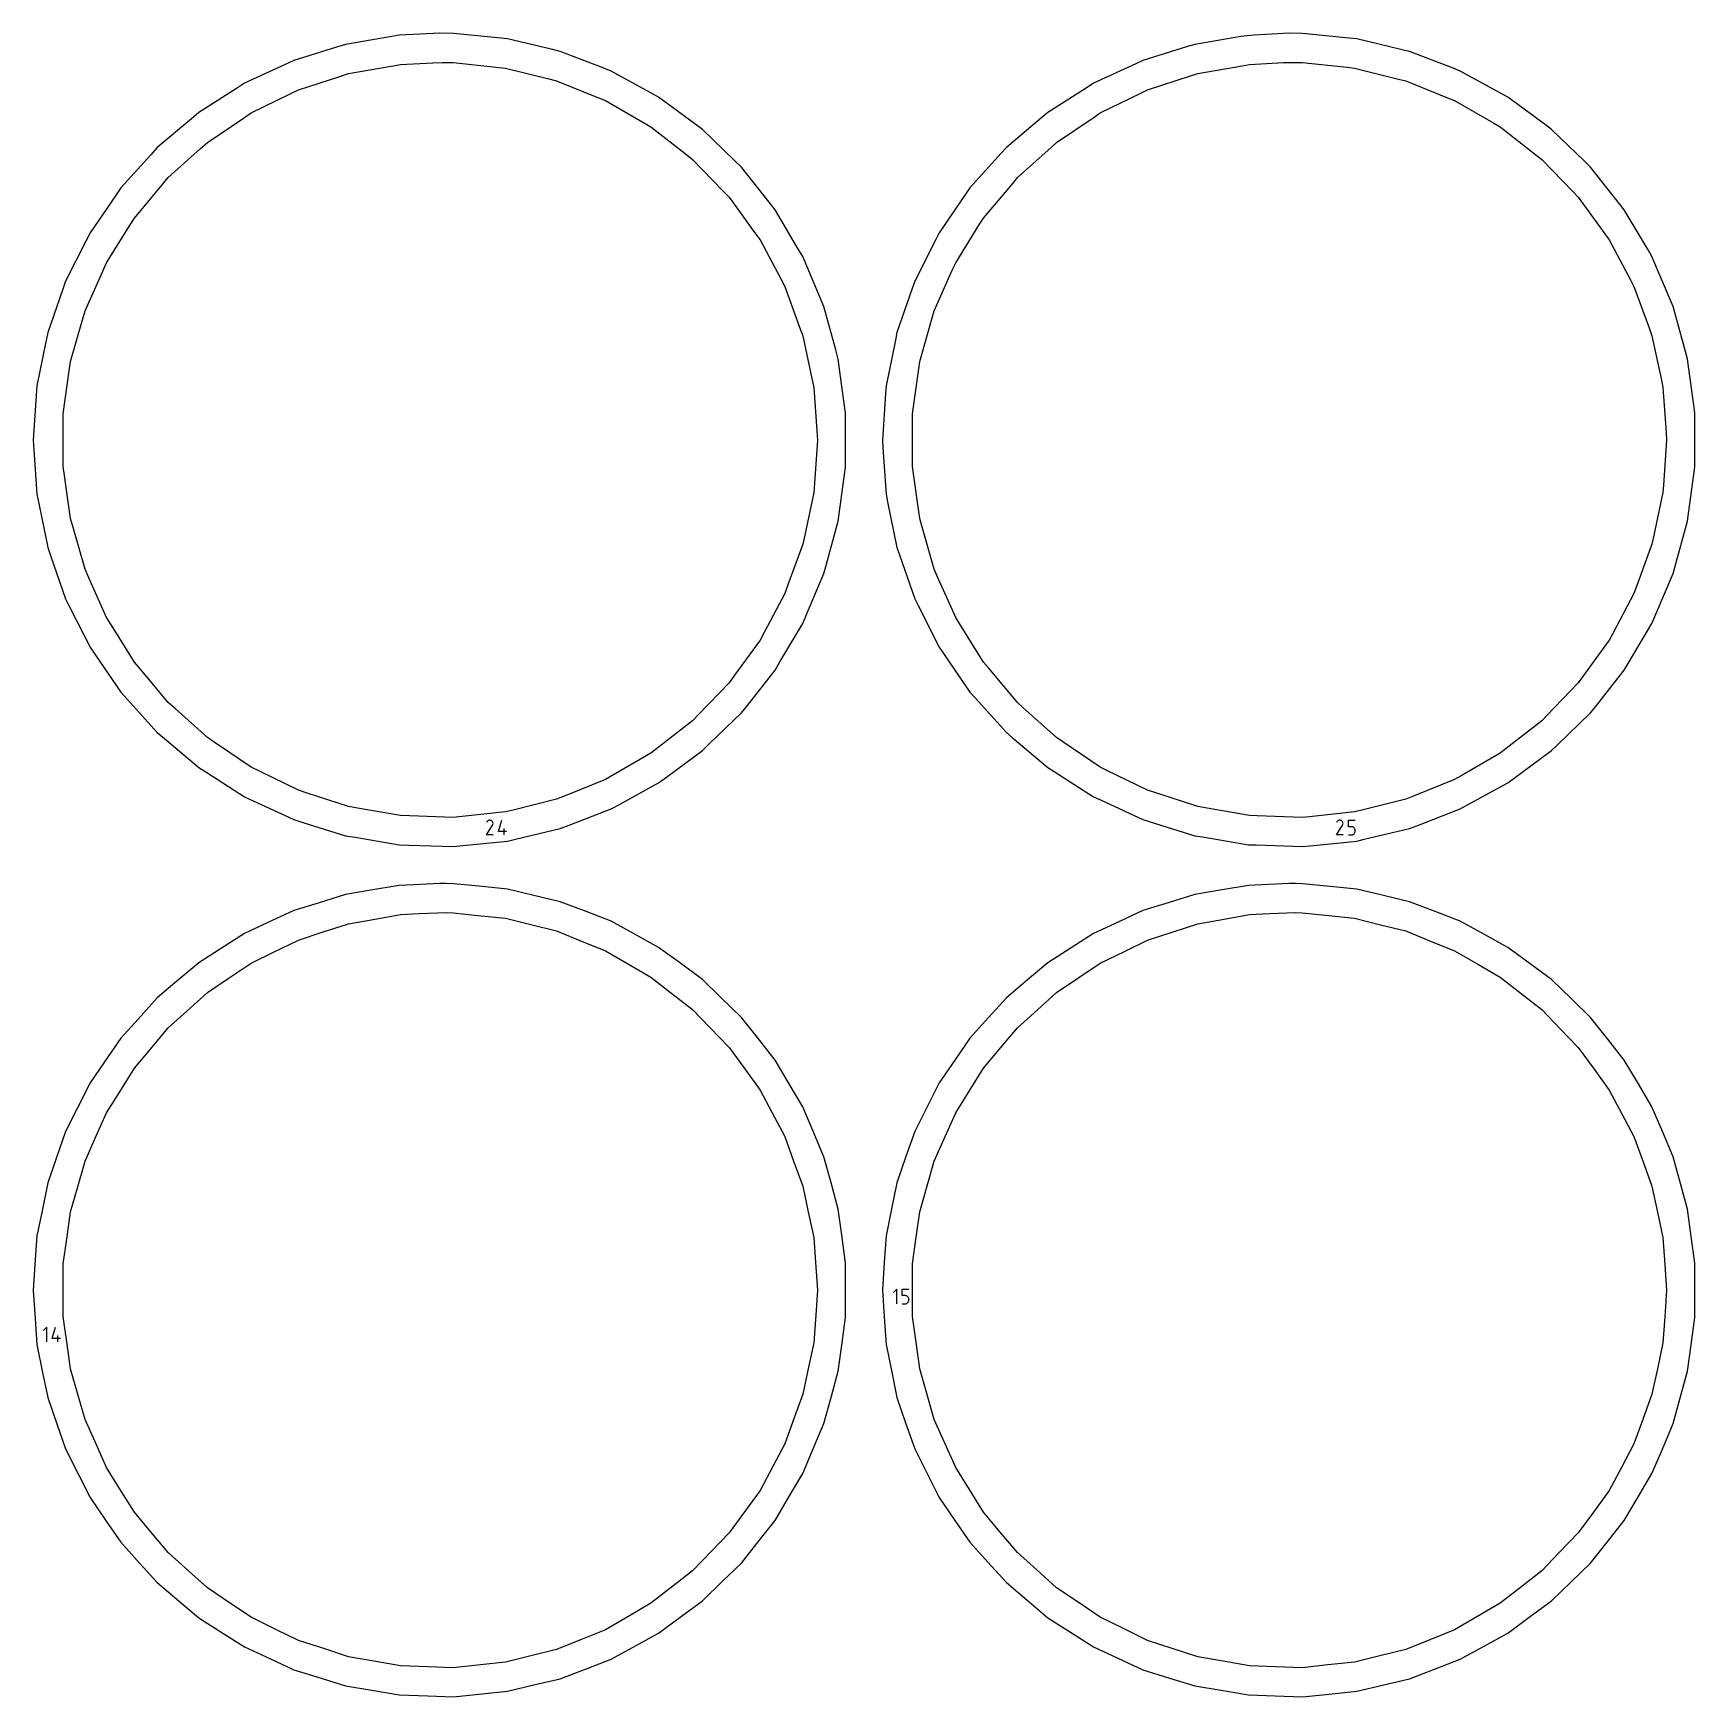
# Model space of a CAD drawing. Extents: x 0 to 800, y 0 to 1000.
# Drawn here: x 226 to 369, y 79.8 to 223 of the extents above; entities that cross this region are included whole.
import ezdxf

# ---------------------------------------------------------------- set-up
doc = ezdxf.new("R2010")
doc.units = 0

msp = doc.modelspace()

# ---------------------------------------------------------------- linework, layer by layer
at = {"layer": 'annotation', "color": 1}
for p, q in [((264.974098, 153.985344), (265.49109, 154.817636)), ((265.011624, 155.105047), (264.974888, 155.034577)), ((265.040777, 155.146386), (265.011624, 155.105047)), ((265.075754, 155.180895), (265.040777, 155.146386)), ((265.115492, 155.208297), (265.075754, 155.180895)), ((265.158926, 155.228316), (265.115492, 155.208297)), ((265.204993, 155.240675), (265.158926, 155.228316)), ((265.252628, 155.245098), (265.204993, 155.240675)), ((265.300769, 155.241308), (265.252628, 155.245098)), ((265.348352, 155.22903), (265.300769, 155.241308)), ((265.394312, 155.207987), (265.348352, 155.22903)), ((265.435419, 155.178798), (265.394312, 155.207987)), ((265.394312, 155.207987), (265.394312, 155.207987)), ((265.469788, 155.14377), (265.435419, 155.178798)), ((265.497115, 155.103979), (265.469788, 155.14377)), ((265.49109, 154.817636), (265.491708, 154.8184)), ((265.49109, 154.817636), (265.49109, 154.817636)), ((265.491708, 154.8184), (265.492301, 154.819172)), ((265.492301, 154.819172), (265.492872, 154.819956)), ((265.492872, 154.819956), (265.493426, 154.82076)), ((265.493426, 154.82076), (265.493966, 154.82159)), ((265.493966, 154.82159), (265.494496, 154.822452)), ((265.494496, 154.822452), (265.49502, 154.823353)), ((265.49502, 154.823353), (265.495543, 154.8243)), ((265.495543, 154.8243), (265.496067, 154.825299)), ((265.496067, 154.825299), (265.517414, 154.871132)), ((265.496067, 154.825299), (265.496067, 154.825299)), ((265.517093, 155.060497), (265.497115, 155.103979)), ((265.529418, 155.014397), (265.517093, 155.060497)), ((265.517414, 154.871132), (265.529884, 154.918641)), ((265.533784, 154.966754), (265.529418, 155.014397)), ((265.529884, 154.918641), (265.533784, 154.966754)), ((266.006104, 154.265418), (266.285457, 155.245129)), ((338.14094, 153.985344), (338.657933, 154.817636)), ((338.178467, 155.105047), (338.14173, 155.034577)), ((338.20762, 155.146386), (338.178467, 155.105047)), ((338.242597, 155.180895), (338.20762, 155.146386)), ((338.282334, 155.208297), (338.242597, 155.180895)), ((338.325768, 155.228316), (338.282334, 155.208297)), ((338.371835, 155.240675), (338.325768, 155.228316)), ((338.419471, 155.245098), (338.371835, 155.240675)), ((338.467612, 155.241308), (338.419471, 155.245098)), ((338.515195, 155.22903), (338.467612, 155.241308)), ((338.561155, 155.207987), (338.515195, 155.22903)), ((338.602261, 155.178798), (338.561155, 155.207987)), ((338.561155, 155.207987), (338.561155, 155.207987)), ((338.636631, 155.14377), (338.602261, 155.178798)), ((338.663958, 155.103979), (338.636631, 155.14377)), ((338.657933, 154.817636), (338.658551, 154.8184)), ((338.657933, 154.817636), (338.657933, 154.817636)), ((338.658551, 154.8184), (338.659144, 154.819172)), ((338.659144, 154.819172), (338.659715, 154.819956)), ((338.659715, 154.819956), (338.660268, 154.82076)), ((338.660268, 154.82076), (338.660809, 154.82159)), ((338.660809, 154.82159), (338.661339, 154.822452)), ((338.661339, 154.822452), (338.661863, 154.823353)), ((338.661863, 154.823353), (338.662386, 154.8243)), ((338.662386, 154.8243), (338.66291, 154.825299)), ((338.66291, 154.825299), (338.684257, 154.871132)), ((338.66291, 154.825299), (338.66291, 154.825299)), ((338.683936, 155.060497), (338.663958, 155.103979)), ((338.696261, 155.014397), (338.683936, 155.060497)), ((338.684257, 154.871132), (338.696727, 154.918641)), ((338.700626, 154.966754), (338.696261, 155.014397)), ((338.696727, 154.918641), (338.700626, 154.966754)), ((339.172947, 154.684132), (339.172947, 155.245129)), ((339.172947, 155.245129), (339.732442, 155.245129)), ((339.452695, 154.684132), (339.172947, 154.684132)), ((339.502925, 154.679642), (339.452695, 154.684132)), ((339.550224, 154.666692), (339.502925, 154.679642)), ((339.593796, 154.646064), (339.550224, 154.666692)), ((339.632847, 154.618539), (339.593796, 154.646064)), ((339.666581, 154.584896), (339.632847, 154.618539)), ((265.533594, 153.985344), (264.974098, 153.985344)), ((266.705592, 154.265418), (266.006104, 154.265418)), ((266.49592, 153.985354), (266.49592, 154.54485)), ((338.700436, 153.985344), (338.14094, 153.985344)), ((339.172947, 153.985354), (339.452695, 153.985354)), ((339.452695, 153.985354), (339.502904, 153.989869)), ((339.452695, 153.985354), (339.452695, 153.985354)), ((339.502904, 153.989869), (339.550192, 154.002884)), ((339.550192, 154.002884), (339.593761, 154.023606)), ((339.593761, 154.023606), (339.632814, 154.051244)), ((339.632814, 154.051244), (339.666555, 154.085004)), ((339.666555, 154.085004), (339.694185, 154.124095)), ((339.694202, 154.545918), (339.666581, 154.584896)), ((339.694185, 154.124095), (339.714908, 154.167722)), ((339.714917, 154.502385), (339.694202, 154.545918)), ((339.714908, 154.167722), (339.727926, 154.215094)), ((339.727928, 154.455079), (339.714917, 154.502385)), ((339.727926, 154.215094), (339.732442, 154.265418)), ((339.732442, 154.404779), (339.727928, 154.455079)), ((339.732442, 154.265418), (339.732442, 154.404779)), ((339.732442, 154.404779), (339.732442, 154.404779)), ((300.286372, 114.896292), (300.006308, 114.616149)), ((300.286372, 113.636518), (300.286372, 114.896292)), ((300.758747, 114.335295), (300.758747, 114.896292)), ((300.758747, 114.896292), (301.318243, 114.896292)), ((301.038495, 114.335295), (300.758747, 114.335295)), ((300.758747, 113.636518), (301.038495, 113.636518)), ((301.088725, 114.330805), (301.038495, 114.335295)), ((301.038495, 113.636518), (301.088705, 113.641033)), ((301.038495, 113.636518), (301.038495, 113.636518)), ((301.088705, 113.641033), (301.135992, 113.654047)), ((301.136024, 114.317856), (301.088725, 114.330805)), ((301.135992, 113.654047), (301.179562, 113.67477)), ((301.179597, 114.297228), (301.136024, 114.317856)), ((301.179562, 113.67477), (301.218615, 113.702408)), ((301.218647, 114.269702), (301.179597, 114.297228)), ((301.218615, 113.702408), (301.252355, 113.736168)), ((301.252381, 114.23606), (301.218647, 114.269702)), ((301.252355, 113.736168), (301.279985, 113.775258)), ((301.280003, 114.197082), (301.252381, 114.23606)), ((301.279985, 113.775258), (301.300708, 113.818886)), ((301.300717, 114.153549), (301.280003, 114.197082)), ((301.300708, 113.818886), (301.313727, 113.866258)), ((301.313729, 114.106242), (301.300717, 114.153549)), ((301.313727, 113.866258), (301.318243, 113.916582)), ((301.318243, 114.055942), (301.313729, 114.106242)), ((301.318243, 113.916582), (301.318243, 114.055942)), ((301.318243, 114.055942), (301.318243, 114.055942)), ((227.119529, 111.61563), (226.839465, 111.335487)), ((227.119529, 110.355856), (227.119529, 111.61563)), ((227.591905, 110.63592), (227.871258, 111.61563)), ((228.291393, 110.63592), (227.591905, 110.63592)), ((228.08172, 110.355856), (228.08172, 110.915352))]:
    msp.add_line(p, q, dxfattribs=at)
at = {"layer": 'boundary', "color": 5}
for p, q in [((252.844334, 222.005419), (252.057278, 221.761271)), ((256.642124, 222.646024), (252.844334, 222.005419)), ((257.454701, 222.783088), (256.642124, 222.646024)), ((258.072165, 222.814068), (257.454701, 222.783088)), ((260.958043, 222.958864), (258.072165, 222.814068)), ((262.127592, 222.939319), (260.958043, 222.958864)), ((265.959665, 222.553809), (262.127592, 222.939319)), ((266.779577, 222.471324), (265.959665, 222.553809)), ((270.526116, 221.578487), (266.779577, 222.471324)), ((325.94118, 222.005419), (325.31042, 221.809755)), ((329.900333, 222.673242), (325.94118, 222.005419)), ((331.046395, 222.807916), (329.900333, 222.673242)), ((334.05489, 222.958864), (331.046395, 222.807916)), ((335.224438, 222.939319), (334.05489, 222.958864)), ((339.219331, 222.537429), (335.224438, 222.939319)), ((339.876424, 222.471324), (339.219331, 222.537429)), ((343.782148, 221.540551), (339.876424, 222.471324)), ((248.378772, 220.620184), (247.631278, 220.273311)), ((252.057278, 221.761271), (248.378772, 220.620184)), ((271.327727, 221.387455), (270.526116, 221.578487)), ((274.921798, 220.003218), (271.327727, 221.387455)), ((321.475619, 220.620184), (320.876563, 220.342194)), ((325.31042, 221.809755), (321.475619, 220.620184)), ((344.424574, 221.387455), (343.782148, 221.540551)), ((348.171351, 219.944404), (344.424574, 221.387455)), ((247.631278, 220.273311), (244.137668, 218.652111)), ((275.690787, 219.707046), (274.921798, 220.003218)), ((279.068287, 217.856119), (275.690787, 219.707046)), ((320.876563, 220.342194), (317.234515, 218.652111)), ((348.787633, 219.707046), (348.171351, 219.944404)), ((352.308639, 217.777475), (348.787633, 219.707046)), ((243.44308, 218.208702), (240.196742, 216.136316)), ((244.137668, 218.652111), (243.44308, 218.208702)), ((279.790939, 217.460093), (279.068287, 217.856119)), ((316.677859, 218.296755), (313.293588, 216.136316)), ((317.234515, 218.652111), (316.677859, 218.296755)), ((352.887786, 217.460093), (352.308639, 217.777475)), ((240.196742, 216.136316), (239.567458, 215.604284)), ((282.891629, 215.175501), (279.790939, 217.460093)), ((313.293588, 216.136316), (312.789268, 215.709935)), ((356.120219, 215.078432), (352.887786, 217.460093)), ((239.567458, 215.604284), (236.626337, 213.117694)), ((283.555054, 214.686689), (282.891629, 215.175501)), ((312.789268, 215.709935), (309.723183, 213.117694)), ((356.6519, 214.686689), (356.120219, 215.078432)), ((286.323534, 212.009206), (283.555054, 214.686689)), ((359.53801, 211.895443), (356.6519, 214.686689)), ((236.073565, 212.506532), (233.490044, 209.650109)), ((236.626337, 213.117694), (236.073565, 212.506532)), ((286.91588, 211.43633), (286.323534, 212.009206)), ((309.280182, 212.627898), (306.58689, 209.650109)), ((309.723183, 213.117694), (309.280182, 212.627898)), ((360.012726, 211.43633), (359.53801, 211.895443)), ((289.302813, 208.413729), (286.91588, 211.43633)), ((362.501077, 208.285303), (360.012726, 211.43633)), ((233.490044, 209.650109), (233.023682, 208.970725)), ((306.213139, 209.105638), (303.940864, 205.795447)), ((306.58689, 209.650109), (306.213139, 209.105638)), ((233.023682, 208.970725), (230.844018, 205.795447)), ((289.813523, 207.767012), (289.302813, 208.413729)), ((291.776272, 204.453236), (289.813523, 207.767012)), ((362.910369, 207.767012), (362.501077, 208.285303)), ((364.956513, 204.312438), (362.910369, 207.767012)), ((230.472355, 205.059963), (228.735292, 201.622488)), ((230.844018, 205.795447), (230.472355, 205.059963)), ((303.643007, 205.206016), (301.832139, 201.622488)), ((303.940864, 205.795447), (303.643007, 205.206016)), ((292.196223, 203.744218), (291.776272, 204.453236)), ((293.699777, 200.198399), (292.196223, 203.744218)), ((365.29307, 203.744218), (364.956513, 204.312438)), ((366.860507, 200.047742), (365.29307, 203.744218)), ((228.464985, 200.84403), (227.201632, 197.205703)), ((228.735292, 201.622488), (228.464985, 200.84403)), ((301.615509, 200.998617), (300.298478, 197.205703)), ((301.832139, 201.622488), (301.615509, 200.998617)), ((294.021478, 199.439734), (293.699777, 200.198399)), ((295.039006, 195.725148), (294.021478, 199.439734)), ((367.118325, 199.439734), (366.860507, 200.047742)), ((368.179086, 195.56732), (367.118325, 199.439734)), ((227.037493, 196.398162), (226.270348, 192.623907)), ((227.201632, 197.205703), (227.037493, 196.398162)), ((300.166934, 196.558525), (299.367194, 192.623907)), ((300.298478, 197.205703), (300.166934, 196.558525)), ((295.256717, 194.930373), (295.039006, 195.725148)), ((295.770052, 191.113307), (295.256717, 194.930373)), ((368.353563, 194.930373), (368.179086, 195.56732)), ((368.88871, 190.951125), (368.353563, 194.930373)), ((226.270348, 192.623907), (226.215303, 191.801693)), ((299.323081, 191.964969), (299.054886, 187.958864)), ((299.367194, 192.623907), (299.323081, 191.964969)), ((226.215303, 191.801693), (225.958039, 187.958864)), ((295.879886, 190.296606), (295.770052, 191.113307)), ((368.976732, 190.296606), (368.88871, 190.951125)), ((295.879886, 186.445176), (295.879886, 190.296606)), ((368.976732, 186.281534), (368.976732, 190.296606)), ((225.958039, 187.958864), (226.013084, 187.13665)), ((299.054886, 187.958864), (299.098999, 187.299926)), ((226.013084, 187.13665), (226.270348, 183.29382)), ((295.879886, 185.621122), (295.879886, 186.445176)), ((299.098999, 187.299926), (299.367194, 183.29382)), ((368.976732, 185.621122), (368.976732, 186.281534)), ((295.36655, 181.804056), (295.879886, 185.621122)), ((368.441586, 181.641874), (368.976732, 185.621122)), ((226.270348, 183.29382), (226.434486, 182.486279)), ((299.367194, 183.29382), (299.498738, 182.646642)), ((226.434486, 182.486279), (227.201632, 178.712024)), ((295.256717, 180.987354), (295.36655, 181.804056)), ((299.498738, 182.646642), (300.298478, 178.712024)), ((294.239189, 177.272769), (295.256717, 180.987354)), ((367.292802, 177.114941), (368.353563, 180.987354)), ((368.353563, 180.987354), (368.441586, 181.641874)), ((227.201632, 178.712024), (227.471939, 177.933566)), ((227.471939, 177.933566), (228.735292, 174.295241)), ((300.298478, 178.712024), (300.515108, 178.088153)), ((300.515108, 178.088153), (301.832139, 174.295241)), ((292.517924, 172.932176), (294.021478, 176.477994)), ((294.021478, 176.477994), (294.239189, 177.272769)), ((365.550887, 172.781519), (367.118325, 176.477994)), ((367.118325, 176.477994), (367.292802, 177.114941)), ((228.735292, 174.295241), (229.106955, 173.559757)), ((229.106955, 173.559757), (230.844018, 170.122282)), ((301.832139, 174.295241), (302.129996, 173.70581)), ((302.129996, 173.70581), (303.940864, 170.122282)), ((290.233474, 168.859734), (292.196223, 172.17351)), ((292.196223, 172.17351), (292.517924, 172.932176)), ((363.246926, 168.718936), (365.29307, 172.17351)), ((365.29307, 172.17351), (365.550887, 172.781519)), ((230.844018, 170.122282), (231.31038, 169.442898)), ((231.31038, 169.442898), (233.490044, 166.267619)), ((303.940864, 170.122282), (304.314616, 169.577811)), ((304.314616, 169.577811), (306.58689, 166.267619)), ((287.426589, 165.128116), (289.813523, 168.150717)), ((289.813523, 168.150717), (290.233474, 168.859734)), ((360.422018, 164.99969), (362.910369, 168.150717)), ((362.910369, 168.150717), (363.246926, 168.718936)), ((233.490044, 166.267619), (234.042816, 165.656458)), ((306.58689, 166.267619), (307.029892, 165.777823)), ((234.042816, 165.656458), (236.626337, 162.800035)), ((286.91588, 164.481399), (287.426589, 165.128116)), ((307.029892, 165.777823), (309.723183, 162.800035)), ((360.012726, 164.481399), (360.422018, 164.99969)), ((284.147399, 161.803913), (286.91588, 164.481399)), ((357.126617, 161.69015), (360.012726, 164.481399)), ((236.626337, 162.800035), (237.25562, 162.268003)), ((237.25562, 162.268003), (240.196742, 159.781413)), ((283.555054, 161.231037), (284.147399, 161.803913)), ((309.723183, 162.800035), (310.227503, 162.373655)), ((310.227503, 162.373655), (313.293588, 159.781413)), ((280.454364, 158.946447), (283.555054, 161.231037)), ((353.419467, 158.849378), (356.6519, 161.231037)), ((356.6519, 161.231037), (357.126617, 161.69015)), ((240.196742, 159.781413), (240.89133, 159.338004)), ((240.89133, 159.338004), (244.137668, 157.265618)), ((279.790939, 158.457635), (280.454364, 158.946447)), ((313.293588, 159.781413), (313.850244, 159.426057)), ((313.850244, 159.426057), (317.234515, 157.265618)), ((276.413439, 156.606708), (279.790939, 158.457635)), ((349.36678, 156.528065), (352.887786, 158.457635)), ((352.887786, 158.457635), (353.419467, 158.849378)), ((244.137668, 157.265618), (244.885163, 156.918745)), ((244.885163, 156.918745), (248.378772, 155.297545)), ((272.096716, 154.826446), (275.690787, 156.210683)), ((275.690787, 156.210683), (276.413439, 156.606708)), ((317.234515, 157.265618), (317.83357, 156.987627)), ((317.83357, 156.987627), (321.475619, 155.297545)), ((345.040856, 154.767632), (348.787633, 156.210683)), ((348.787633, 156.210683), (349.36678, 156.528065)), ((248.378772, 155.297545), (249.165827, 155.053397)), ((249.165827, 155.053397), (252.844334, 153.91231)), ((271.327727, 154.530274), (272.096716, 154.826446)), ((321.475619, 155.297545), (322.106379, 155.101881)), ((322.106379, 155.101881), (325.94118, 153.91231)), ((344.424574, 154.530274), (345.040856, 154.767632)), ((252.844334, 153.91231), (253.656911, 153.775246)), ((253.656911, 153.775246), (257.454701, 153.134641)), ((262.947504, 153.060894), (266.779577, 153.446404)), ((266.779577, 153.446404), (267.581189, 153.637436)), ((267.581189, 153.637436), (271.327727, 154.530274)), ((325.94118, 153.91231), (326.592394, 153.802464)), ((326.592394, 153.802464), (330.551548, 153.134641)), ((335.881531, 153.044514), (339.876424, 153.446404)), ((339.876424, 153.446404), (340.51885, 153.599501)), ((340.51885, 153.599501), (344.424574, 154.530274)), ((257.454701, 153.134641), (258.278298, 153.107105)), ((258.278298, 153.107105), (262.127592, 152.97841)), ((262.127592, 152.97841), (262.947504, 153.060894)), ((330.551548, 153.134641), (331.211593, 153.112573)), ((331.211593, 153.112573), (335.224438, 152.97841)), ((335.224438, 152.97841), (335.881531, 153.044514)), ((255.028495, 149.218385), (252.844334, 148.849964)), ((257.454701, 149.627633), (255.028495, 149.218385)), ((259.298335, 149.720135), (257.454701, 149.627633)), ((260.958043, 149.80341), (259.298335, 149.720135)), ((261.512117, 149.79415), (260.958043, 149.80341)), ((262.127592, 149.783864), (261.512117, 149.79415)), ((264.33147, 149.562152), (262.127592, 149.783864)), ((266.779577, 149.31587), (264.33147, 149.562152)), ((268.934263, 148.802386), (266.779577, 149.31587)), ((328.286705, 149.245603), (325.94118, 148.849964)), ((330.551548, 149.627633), (328.286705, 149.245603)), ((332.272565, 149.713983), (330.551548, 149.627633)), ((334.05489, 149.80341), (332.272565, 149.713983)), ((334.649897, 149.793466), (334.05489, 149.80341)), ((335.224438, 149.783864), (334.649897, 149.793466)), ((337.591136, 149.545772), (335.224438, 149.783864)), ((339.876424, 149.31587), (337.591136, 149.545772)), ((342.190295, 148.764451), (339.876424, 149.31587)), ((248.378772, 147.464729), (246.146891, 146.429031)), ((250.494332, 148.120984), (248.378772, 147.464729)), ((252.844334, 148.849964), (250.494332, 148.120984)), ((271.327727, 148.232), (268.934263, 148.802386)), ((273.394727, 147.435906), (271.327727, 148.232)), ((275.690787, 146.551591), (273.394727, 147.435906)), ((321.475619, 147.464729), (319.392176, 146.497913)), ((323.747473, 148.169467), (321.475619, 147.464729)), ((325.94118, 148.849964), (323.747473, 148.169467)), ((344.424574, 148.232), (342.190295, 148.764451)), ((346.64428, 147.377092), (344.424574, 148.232)), ((246.146891, 146.429031), (244.137668, 145.496656)), ((277.633234, 145.487097), (275.690787, 146.551591)), ((319.392176, 146.497913), (317.234515, 145.496656)), ((348.787633, 146.551591), (346.64428, 147.377092)), ((350.873586, 145.408454), (348.787633, 146.551591)), ((244.137668, 145.496656), (242.063755, 144.172719)), ((279.790939, 144.304638), (277.633234, 145.487097)), ((317.234515, 145.496656), (315.298534, 144.260772)), ((352.887786, 144.304638), (350.873586, 145.408454)), ((242.063755, 144.172719), (240.196742, 142.980861)), ((281.574188, 142.990738), (279.790939, 144.304638)), ((315.298534, 144.260772), (313.293588, 142.980861)), ((354.802779, 142.893669), (352.887786, 144.304638)), ((240.196742, 142.980861), (238.317816, 141.392311)), ((283.555054, 141.531234), (281.574188, 142.990738)), ((313.293588, 142.980861), (311.539627, 141.497963)), ((356.6519, 141.531234), (354.802779, 142.893669)), ((238.317816, 141.392311), (236.626337, 139.962239)), ((285.147245, 139.991376), (283.555054, 141.531234)), ((311.539627, 141.497963), (309.723183, 139.962239)), ((358.361721, 139.877614), (356.6519, 141.531234)), ((236.626337, 139.962239), (234.975863, 138.137423)), ((286.91588, 138.280875), (285.147245, 139.991376)), ((309.723183, 139.962239), (308.182479, 138.258788)), ((360.012726, 138.280875), (358.361721, 139.877614)), ((234.975863, 138.137423), (233.490044, 136.494655)), ((288.288638, 136.542536), (286.91588, 138.280875)), ((308.182479, 138.258788), (306.58689, 136.494655)), ((361.486902, 136.41411), (360.012726, 138.280875)), ((233.490044, 136.494655), (232.097573, 134.466138)), ((289.813523, 134.611557), (288.288638, 136.542536)), ((306.58689, 136.494655), (305.28703, 134.601052)), ((362.910369, 134.611557), (361.486902, 136.41411)), ((290.942327, 132.705759), (289.813523, 134.611557)), ((305.28703, 134.601052), (303.940864, 132.639992)), ((364.122568, 132.564961), (362.910369, 134.611557)), ((232.097573, 134.466138), (230.844018, 132.639992)), ((230.844018, 132.639992), (229.734301, 130.443972)), ((292.196223, 130.588764), (290.942327, 132.705759)), ((303.940864, 132.639992), (302.904953, 130.590026)), ((365.29307, 130.588764), (364.122568, 132.564961)), ((229.734301, 130.443972), (228.735292, 128.467033)), ((293.060938, 128.549514), (292.196223, 130.588764)), ((302.904953, 130.590026), (301.832139, 128.467033)), ((366.221668, 128.398857), (365.29307, 130.588764)), ((228.735292, 128.467033), (227.928203, 126.1427)), ((294.021478, 126.284279), (293.060938, 128.549514)), ((301.832139, 128.467033), (301.078728, 126.297288)), ((367.118325, 126.284279), (366.221668, 128.398857)), ((227.928203, 126.1427), (227.201632, 124.050249)), ((294.606672, 124.147969), (294.021478, 126.284279)), ((301.078728, 126.297288), (300.298478, 124.050249)), ((367.746752, 123.990142), (367.118325, 126.284279)), ((227.201632, 124.050249), (226.711544, 121.639078)), ((295.256717, 121.774918), (294.606672, 124.147969)), ((300.298478, 124.050249), (299.840985, 121.799441)), ((368.353563, 121.774918), (367.746752, 123.990142)), ((295.551943, 119.579671), (295.256717, 121.774918)), ((299.840985, 121.799441), (299.367194, 119.468452)), ((368.6706, 119.417489), (368.353563, 121.774918)), ((226.711544, 121.639078), (226.270348, 119.468452)), ((226.270348, 119.468452), (226.105996, 117.013473)), ((295.879886, 117.141151), (295.551943, 119.579671)), ((299.367194, 119.468452), (299.213773, 117.17675)), ((368.976732, 117.141151), (368.6706, 119.417489)), ((226.105996, 117.013473), (225.958039, 114.803409)), ((295.879886, 114.926141), (295.879886, 117.141151)), ((299.213773, 117.17675), (299.054886, 114.803409)), ((368.976732, 114.762499), (368.976732, 117.141151)), ((225.958039, 114.803409), (226.122392, 112.34843)), ((295.879886, 112.465667), (295.879886, 114.926141)), ((299.054886, 114.803409), (299.208307, 112.511706)), ((368.976732, 112.465667), (368.976732, 114.762499)), ((226.122392, 112.34843), (226.270348, 110.138366)), ((295.584659, 110.27042), (295.879886, 112.465667)), ((299.208307, 112.511706), (299.367194, 110.138366)), ((368.659695, 110.108238), (368.976732, 112.465667)), ((295.256717, 107.8319), (295.584659, 110.27042)), ((226.270348, 110.138366), (226.760436, 107.727195)), ((299.367194, 110.138366), (299.824687, 107.887558)), ((368.353563, 107.8319), (368.659695, 110.108238)), ((226.760436, 107.727195), (227.201632, 105.556569)), ((294.671522, 105.69559), (295.256717, 107.8319)), ((299.824687, 107.887558), (300.298478, 105.556569)), ((367.725136, 105.537763), (368.353563, 107.8319)), ((227.201632, 105.556569), (228.008721, 103.232237)), ((294.021478, 103.322539), (294.671522, 105.69559)), ((300.298478, 105.556569), (301.051889, 103.386824)), ((367.118325, 103.322539), (367.725136, 105.537763)), ((228.008721, 103.232237), (228.735292, 101.139786)), ((293.156764, 101.28329), (294.021478, 103.322539)), ((301.051889, 103.386824), (301.832139, 101.139786)), ((366.189726, 101.132633), (367.118325, 103.322539)), ((228.735292, 101.139786), (229.845009, 98.943766)), ((292.196223, 99.018056), (293.156764, 101.28329)), ((301.832139, 101.139786), (302.86805, 99.08982)), ((365.29307, 99.018056), (366.189726, 101.132633)), ((229.845009, 98.943766), (230.844018, 96.966827)), ((291.067419, 97.112257), (292.196223, 99.018056)), ((302.86805, 99.08982), (303.940864, 96.966827)), ((364.080871, 96.971459), (365.29307, 99.018056)), ((230.844018, 96.966827), (232.236489, 94.938311)), ((289.813523, 94.995262), (291.067419, 97.112257)), ((303.940864, 96.966827), (305.240725, 95.073224)), ((362.910369, 94.995262), (364.080871, 96.971459)), ((232.236489, 94.938311), (233.490044, 93.112165)), ((288.440764, 93.256922), (289.813523, 94.995262)), ((305.240725, 95.073224), (306.58689, 93.112165)), ((361.436193, 93.128496), (362.910369, 94.995262)), ((233.490044, 93.112165), (235.140518, 91.287348)), ((286.91588, 91.325944), (288.440764, 93.256922)), ((306.58689, 93.112165), (308.127594, 91.408714)), ((360.012726, 91.325944), (361.436193, 93.128496)), ((235.140518, 91.287348), (236.626337, 89.64458)), ((285.323688, 89.786085), (286.91588, 91.325944)), ((308.127594, 91.408714), (309.723183, 89.64458)), ((358.302906, 89.672322), (360.012726, 91.325944)), ((236.626337, 89.64458), (238.505262, 88.05603)), ((283.555054, 88.075582), (285.323688, 89.786085)), ((309.723183, 89.64458), (311.477144, 88.161682)), ((356.6519, 88.075582), (358.302906, 89.672322)), ((238.505262, 88.05603), (240.196742, 86.625958)), ((281.771805, 86.761683), (283.555054, 88.075582)), ((311.477144, 88.161682), (313.293588, 86.625958)), ((354.736907, 86.664614), (356.6519, 88.075582)), ((240.196742, 86.625958), (242.270654, 85.302021)), ((279.790939, 85.302181), (281.771805, 86.761683)), ((313.293588, 86.625958), (315.229568, 85.390074)), ((352.887786, 85.302181), (354.736907, 86.664614)), ((242.270654, 85.302021), (244.137668, 84.110163)), ((277.848492, 84.237687), (279.790939, 85.302181)), ((315.229568, 85.390074), (317.234515, 84.110163)), ((350.801833, 84.159043), (352.887786, 85.302181)), ((244.137668, 84.110163), (246.369549, 83.074465)), ((246.369549, 83.074465), (248.378772, 82.14209)), ((273.623787, 82.259134), (275.690787, 83.055228)), ((275.690787, 83.055228), (277.848492, 84.237687)), ((317.234515, 84.110163), (319.317957, 83.143347)), ((319.317957, 83.143347), (321.475619, 82.14209)), ((346.567927, 82.20032), (348.787633, 83.055228)), ((348.787633, 83.055228), (350.801833, 84.159043)), ((248.378772, 82.14209), (250.728774, 81.41311)), ((271.327727, 81.374819), (273.623787, 82.259134)), ((321.475619, 82.14209), (323.669326, 81.461593)), ((344.424574, 81.374819), (346.567927, 82.20032)), ((250.728774, 81.41311), (252.844334, 80.756855)), ((252.844334, 80.756855), (255.27054, 80.347607)), ((255.27054, 80.347607), (257.454701, 79.979186)), ((264.575699, 80.069237), (266.779577, 80.29095)), ((266.779577, 80.29095), (269.173041, 80.861336)), ((269.173041, 80.861336), (271.327727, 81.374819)), ((323.669326, 81.461593), (325.94118, 80.756855)), ((325.94118, 80.756855), (328.206023, 80.374825)), ((328.206023, 80.374825), (330.551548, 79.979186)), ((337.509726, 80.052857), (339.876424, 80.29095)), ((339.876424, 80.29095), (342.110702, 80.823401)), ((342.110702, 80.823401), (344.424574, 81.374819)), ((257.454701, 79.979186), (259.91381, 79.896969)), ((259.91381, 79.896969), (262.127592, 79.822955)), ((262.127592, 79.822955), (264.575699, 80.069237)), ((330.551548, 79.979186), (332.847105, 79.902437)), ((332.847105, 79.902437), (335.224438, 79.822955)), ((335.224438, 79.822955), (337.509726, 80.052857))]:
    msp.add_line(p, q, dxfattribs=at)
at = {"layer": 'hole', "color": 5}
for p, q in [((260.35929, 220.427483), (261.157957, 220.455373)), ((261.157957, 220.455373), (262.092306, 220.439066)), ((262.092306, 220.439066), (265.806855, 220.048649)), ((330.657711, 220.280824), (333.575038, 220.433715)), ((333.575038, 220.433715), (334.215104, 220.456066)), ((334.215104, 220.456066), (335.189152, 220.439066)), ((335.189152, 220.439066), (339.061527, 220.032061)), ((248.783321, 218.092337), (252.335568, 219.246525)), ((252.335568, 219.246525), (253.095608, 219.493475)), ((253.095608, 219.493475), (256.773863, 220.142054)), ((256.773863, 220.142054), (257.560864, 220.280824)), ((257.560864, 220.280824), (260.35929, 220.427483)), ((265.806855, 220.048649), (266.601622, 219.965115)), ((266.601622, 219.965115), (270.225702, 219.06153)), ((270.225702, 219.06153), (271.001113, 218.868198)), ((321.880167, 218.092337), (325.583344, 219.295564)), ((325.583344, 219.295564), (326.192455, 219.493475)), ((326.192455, 219.493475), (330.026993, 220.169611)), ((330.026993, 220.169611), (330.657711, 220.280824)), ((339.061527, 220.032061), (339.698468, 219.965115)), ((339.698468, 219.965115), (343.476531, 219.023138)), ((343.476531, 219.023138), (344.097959, 218.868198)), ((244.708041, 216.104689), (248.065053, 217.742014)), ((248.065053, 217.742014), (248.783321, 218.092337)), ((271.001113, 218.868198), (274.464178, 217.469036)), ((317.804888, 216.104689), (321.304534, 217.811582)), ((321.304534, 217.811582), (321.880167, 218.092337)), ((344.097959, 218.868198), (347.708166, 217.409588)), ((274.464178, 217.469036), (275.205138, 217.169671)), ((275.205138, 217.169671), (278.439756, 215.302159)), ((347.708166, 217.409588), (348.301984, 217.169671)), ((348.301984, 217.169671), (351.674037, 215.222811)), ((240.949038, 213.569212), (244.045517, 215.657811)), ((244.045517, 215.657811), (244.708041, 216.104689)), ((278.439756, 215.302159), (279.131836, 214.902585)), ((279.131836, 214.902585), (282.075062, 212.603075)), ((314.045884, 213.569212), (317.273928, 215.746553)), ((317.273928, 215.746553), (317.804888, 216.104689)), ((351.674037, 215.222811), (352.228683, 214.902585)), ((352.228683, 214.902585), (355.296963, 212.505372)), ((240.355159, 213.034478), (240.949038, 213.569212)), ((313.569939, 213.140666), (314.045884, 213.569212)), ((237.579516, 210.53526), (240.355159, 213.034478)), ((282.075062, 212.603075), (282.704797, 212.111071)), ((282.704797, 212.111071), (285.299377, 209.424319)), ((310.676362, 210.53526), (313.569939, 213.140666)), ((355.296963, 212.505372), (355.801643, 212.111071)), ((355.801643, 212.111071), (358.506464, 209.310163)), ((237.065827, 209.923078), (237.579516, 210.53526)), ((310.264683, 210.044646), (310.676362, 210.53526)), ((234.664972, 207.061885), (237.065827, 209.923078)), ((285.299377, 209.424319), (285.854515, 208.84946)), ((307.761819, 207.061885), (310.264683, 210.044646)), ((358.506464, 209.310163), (358.951362, 208.84946)), ((285.854515, 208.84946), (288.049892, 205.827764)), ((358.951362, 208.84946), (361.240017, 205.699376)), ((232.262245, 203.21669), (234.241492, 206.384169)), ((234.241492, 206.384169), (234.664972, 207.061885)), ((305.359092, 203.21669), (307.422433, 206.518751)), ((307.422433, 206.518751), (307.761819, 207.061885)), ((288.049892, 205.827764), (288.519616, 205.18124)), ((288.519616, 205.18124), (290.273083, 201.883409)), ((361.240017, 205.699376), (361.616462, 205.18124)), ((361.616462, 205.18124), (363.444432, 201.743289)), ((230.418029, 199.074519), (231.937202, 202.486633)), ((231.937202, 202.486633), (232.262245, 203.21669)), ((290.273083, 201.883409), (290.648256, 201.177804)), ((303.514876, 199.074519), (305.098596, 202.631609)), ((305.098596, 202.631609), (305.359092, 203.21669)), ((290.648256, 201.177804), (291.925719, 197.66803)), ((363.444432, 201.743289), (363.745102, 201.177804)), ((363.745102, 201.177804), (365.076843, 197.518905)), ((230.197758, 198.306329), (230.418029, 199.074519)), ((303.338346, 198.458877), (303.514876, 199.074519)), ((229.16826, 194.715993), (230.197758, 198.306329)), ((291.925719, 197.66803), (292.199045, 196.917077)), ((302.265107, 194.715993), (303.338346, 198.458877)), ((292.199045, 196.917077), (292.975616, 193.263673)), ((365.076843, 197.518905), (365.295892, 196.917077)), ((365.295892, 196.917077), (366.105458, 193.108445)), ((229.057035, 193.924623), (229.16826, 194.715993)), ((302.175968, 194.081775), (302.265107, 194.715993)), ((228.537194, 190.225949), (229.057035, 193.924623)), ((292.975616, 193.263673), (293.141772, 192.481989)), ((301.634041, 190.225949), (302.175968, 194.081775)), ((293.141772, 192.481989), (293.402303, 188.756065)), ((366.105458, 193.108445), (366.238618, 192.481989)), ((366.238618, 192.481989), (366.510219, 188.597755)), ((228.537194, 189.426801), (228.537194, 190.225949)), ((228.537194, 185.691779), (228.537194, 189.426801)), ((301.634041, 189.585497), (301.634041, 190.225949)), ((301.634041, 185.691779), (301.634041, 189.585497)), ((293.458047, 187.958864), (293.197515, 184.232939)), ((293.402303, 188.756065), (293.458047, 187.958864)), ((366.554893, 187.958864), (366.283292, 184.07463)), ((366.510219, 188.597755), (366.554893, 187.958864)), ((228.648419, 184.900408), (228.537194, 185.691779)), ((229.16826, 181.201734), (228.648419, 184.900408)), ((301.723179, 185.05756), (301.634041, 185.691779)), ((302.265107, 181.201734), (301.723179, 185.05756)), ((293.141772, 183.435738), (292.365201, 179.782334)), ((293.197515, 184.232939), (293.141772, 183.435738)), ((366.238618, 183.435738), (365.429052, 179.627106)), ((366.283292, 184.07463), (366.238618, 183.435738)), ((229.388532, 180.433544), (229.16826, 181.201734)), ((230.418029, 176.84321), (229.388532, 180.433544)), ((302.441636, 180.586092), (302.265107, 181.201734)), ((303.514876, 176.84321), (302.441636, 180.586092)), ((292.199045, 179.00065), (290.921582, 175.490876)), ((292.365201, 179.782334), (292.199045, 179.00065)), ((365.295892, 179.00065), (363.964151, 175.341751)), ((365.429052, 179.627106), (365.295892, 179.00065)), ((230.743072, 176.113152), (230.418029, 176.84321)), ((232.262245, 172.701038), (230.743072, 176.113152)), ((303.775371, 176.258128), (303.514876, 176.84321)), ((305.359092, 172.701038), (303.775371, 176.258128)), ((290.648256, 174.739924), (288.894788, 171.442094)), ((290.921582, 175.490876), (290.648256, 174.739924)), ((363.745102, 174.739924), (361.917133, 171.301974)), ((363.964151, 175.341751), (363.745102, 174.739924)), ((232.685726, 172.023323), (232.262245, 172.701038)), ((234.664972, 168.855843), (232.685726, 172.023323)), ((305.698477, 172.157905), (305.359092, 172.701038)), ((307.761819, 168.855843), (305.698477, 172.157905)), ((288.519616, 170.736489), (286.324239, 167.714792)), ((288.894788, 171.442094), (288.519616, 170.736489)), ((361.616462, 170.736489), (359.327807, 167.586404)), ((361.917133, 171.301974), (361.616462, 170.736489)), ((235.17866, 168.24366), (234.664972, 168.855843)), ((237.579515, 165.382469), (235.17866, 168.24366)), ((286.324239, 167.714792), (285.854515, 167.068269)), ((308.173498, 168.365228), (307.761819, 168.855843)), ((310.676362, 165.382469), (308.173498, 168.365228)), ((359.327807, 167.586404), (358.951362, 167.068269)), ((285.854515, 167.068269), (283.259935, 164.381517)), ((358.951362, 167.068269), (356.246541, 164.26736)), ((238.173394, 164.847735), (237.579515, 165.382469)), ((240.949038, 162.348517), (238.173394, 164.847735)), ((311.152307, 164.953923), (310.676362, 165.382469)), ((314.045884, 162.348517), (311.152307, 164.953923)), ((282.704797, 163.806658), (279.76157, 161.507148)), ((283.259935, 164.381517), (282.704797, 163.806658)), ((355.801643, 163.806658), (352.733363, 161.409445)), ((356.246541, 164.26736), (355.801643, 163.806658)), ((241.611562, 161.901639), (240.949038, 162.348517)), ((244.708041, 159.81304), (241.611562, 161.901639)), ((314.576843, 161.990381), (314.045884, 162.348517)), ((317.804888, 159.81304), (314.576843, 161.990381)), ((279.131836, 161.015143), (275.897218, 159.147632)), ((279.76157, 161.507148), (279.131836, 161.015143)), ((352.228683, 161.015143), (348.85663, 159.068284)), ((352.733363, 161.409445), (352.228683, 161.015143)), ((245.426309, 159.462717), (244.708041, 159.81304)), ((248.783321, 157.825392), (245.426309, 159.462717)), ((275.897218, 159.147632), (275.205138, 158.748058)), ((318.380521, 159.532284), (317.804888, 159.81304)), ((321.880167, 157.825392), (318.380521, 159.532284)), ((348.85663, 159.068284), (348.301984, 158.748058)), ((249.543361, 157.578441), (248.783321, 157.825392)), ((253.095608, 156.424254), (249.543361, 157.578441)), ((275.205138, 158.748058), (271.742072, 157.348896)), ((322.489278, 157.627481), (321.880167, 157.825392)), ((326.192455, 156.424254), (322.489278, 157.627481)), ((348.301984, 158.748058), (344.691778, 157.289447)), ((253.88261, 156.285483), (253.095608, 156.424254)), ((257.560864, 155.636905), (253.88261, 156.285483)), ((267.377032, 156.145945), (266.601622, 155.952613)), ((271.001113, 157.04953), (267.377032, 156.145945)), ((271.742072, 157.348896), (271.001113, 157.04953)), ((326.823172, 156.313041), (326.192455, 156.424254)), ((330.657711, 155.636905), (326.823172, 156.313041)), ((340.319896, 156.107553), (339.698468, 155.952613)), ((344.097959, 157.04953), (340.319896, 156.107553)), ((344.691778, 157.289447), (344.097959, 157.04953)), ((258.359531, 155.609015), (257.560864, 155.636905)), ((262.092306, 155.478663), (258.359531, 155.609015)), ((262.887072, 155.562197), (262.092306, 155.478663)), ((266.601622, 155.952613), (262.887072, 155.562197)), ((331.297777, 155.614553), (330.657711, 155.636905)), ((335.189152, 155.478663), (331.297777, 155.614553)), ((335.826093, 155.545608), (335.189152, 155.478663)), ((339.698468, 155.952613), (335.826093, 155.545608)), ((250.826267, 145.600671), (253.095608, 146.33802)), ((253.095608, 146.33802), (255.211023, 146.711027)), ((255.211023, 146.711027), (257.560864, 147.125369)), ((257.560864, 147.125369), (259.170278, 147.209715)), ((259.170278, 147.209715), (261.554949, 147.29299)), ((261.554949, 147.29299), (262.092306, 147.283611)), ((262.092306, 147.283611), (264.228594, 147.059077)), ((264.228594, 147.059077), (266.601622, 146.809661)), ((266.601622, 146.809661), (268.685881, 146.289996)), ((268.685881, 146.289996), (271.001113, 145.712744)), ((324.074043, 145.649711), (326.192455, 146.33802)), ((326.192455, 146.33802), (328.464154, 146.738584)), ((328.464154, 146.738584), (330.657711, 147.125369)), ((330.657711, 147.125369), (332.386026, 147.215946)), ((332.386026, 147.215946), (334.612096, 147.293683)), ((334.612096, 147.293683), (335.189152, 147.283611)), ((335.189152, 147.283611), (337.483267, 147.042489)), ((337.483267, 147.042489), (339.698468, 146.809661)), ((339.698468, 146.809661), (341.936709, 146.251604)), ((341.936709, 146.251604), (344.097959, 145.712744)), ((246.638705, 143.890883), (248.783321, 144.936883)), ((248.783321, 144.936883), (250.826267, 145.600671)), ((271.001113, 145.712744), (272.99277, 144.908066)), ((272.99277, 144.908066), (275.205138, 144.014216)), ((319.878186, 143.96045), (321.880167, 144.936883)), ((321.880167, 144.936883), (324.074043, 145.649711)), ((344.097959, 145.712744), (346.236757, 144.848618)), ((346.236757, 144.848618), (348.301984, 144.014216)), ((244.708041, 142.949234), (246.638705, 143.890883)), ((275.205138, 144.014216), (277.065411, 142.940184)), ((317.804888, 142.949234), (319.878186, 143.96045)), ((348.301984, 144.014216), (350.299692, 142.860836)), ((242.729866, 141.61494), (244.708041, 142.949234)), ((277.065411, 142.940184), (279.131836, 141.747131)), ((279.131836, 141.747131), (280.824526, 140.42465)), ((315.958277, 141.703681), (317.804888, 142.949234)), ((350.299692, 142.860836), (352.228683, 141.747131)), ((352.228683, 141.747131), (354.046426, 140.326947)), ((239.175827, 138.81714), (240.949038, 140.413757)), ((240.949038, 140.413757), (242.729866, 141.61494)), ((280.824526, 140.42465), (282.704797, 138.955616)), ((312.390606, 138.923328), (314.045884, 140.413757)), ((314.045884, 140.413757), (315.958277, 141.703681)), ((354.046426, 140.326947), (355.801643, 138.955616)), ((282.704797, 138.955616), (284.196976, 137.410428)), ((310.676362, 137.379805), (312.390606, 138.923328)), ((355.801643, 138.955616), (357.404062, 137.296272)), ((237.579516, 137.379805), (239.175827, 138.81714)), ((236.045737, 135.551942), (237.579516, 137.379805)), ((284.196976, 137.410428), (285.854515, 135.694006)), ((309.244593, 135.67351), (310.676362, 137.379805)), ((357.404062, 137.296272), (358.951362, 135.694006)), ((234.664972, 133.90643), (236.045737, 135.551942)), ((285.854515, 135.694006), (287.117107, 133.956186)), ((307.761819, 133.90643), (309.244593, 135.67351)), ((358.951362, 135.694006), (360.307232, 133.827798)), ((233.400537, 131.882896), (234.664972, 133.90643)), ((287.117107, 133.956186), (288.519616, 132.025785)), ((306.581479, 132.017478), (307.761819, 133.90643)), ((360.307232, 133.827798), (361.616462, 132.025785)), ((232.262245, 130.061236), (233.400537, 131.882896)), ((288.519616, 132.025785), (289.528059, 130.129157)), ((305.359092, 130.061236), (306.581479, 132.017478)), ((361.616462, 132.025785), (362.699408, 129.989037)), ((231.291727, 127.881418), (232.262245, 130.061236)), ((289.528059, 130.129157), (290.648256, 128.022349)), ((304.453121, 128.026394), (305.359092, 130.061236)), ((362.699408, 129.989037), (363.745102, 128.022349)), ((230.418029, 125.919064), (231.291727, 127.881418)), ((290.648256, 128.022349), (291.382942, 126.00383)), ((303.514876, 125.919064), (304.453121, 128.026394)), ((363.745102, 128.022349), (364.534066, 125.854704)), ((291.382942, 126.00383), (292.199045, 123.761622)), ((229.760338, 123.62539), (230.418029, 125.919064)), ((302.900927, 123.777938), (303.514876, 125.919064)), ((364.534066, 125.854704), (365.295892, 123.761622)), ((229.16826, 121.560539), (229.760338, 123.62539)), ((292.199045, 123.761622), (292.645662, 121.660499)), ((302.265107, 121.560539), (302.900927, 123.777938)), ((365.295892, 123.761622), (365.775504, 121.505271)), ((228.836162, 119.197653), (229.16826, 121.560539)), ((292.645662, 121.660499), (293.141772, 119.326534)), ((301.955095, 119.354804), (302.265107, 121.560539)), ((365.775504, 121.505271), (366.238618, 119.326534)), ((228.537194, 117.070494), (228.836162, 119.197653)), ((293.141772, 119.326534), (293.291607, 117.183704)), ((301.634041, 117.070494), (301.955095, 119.354804)), ((366.238618, 119.326534), (366.399523, 117.025394)), ((228.537194, 114.684387), (228.537194, 117.070494)), ((293.291607, 117.183704), (293.458047, 114.803409)), ((301.634041, 114.843083), (301.634041, 117.070494)), ((366.399523, 117.025394), (366.554893, 114.803409)), ((228.537194, 112.536324), (228.537194, 114.684387)), ((293.458047, 114.803409), (293.308211, 112.660578)), ((301.634041, 112.536324), (301.634041, 114.843083)), ((366.554893, 114.803409), (366.393988, 112.502269)), ((228.869293, 110.173438), (228.537194, 112.536324)), ((293.308211, 112.660578), (293.141772, 110.280283)), ((301.944052, 110.330589), (301.634041, 112.536324)), ((366.393988, 112.502269), (366.238618, 110.280283)), ((293.141772, 110.280283), (292.695155, 108.17916)), ((302.265107, 108.046279), (301.944052, 110.330589)), ((366.238618, 110.280283), (365.759006, 108.023932)), ((229.16826, 108.046279), (228.869293, 110.173438)), ((229.825951, 105.752606), (229.16826, 108.046279)), ((292.695155, 108.17916), (292.199045, 105.845195)), ((302.879056, 105.905154), (302.265107, 108.046279)), ((365.759006, 108.023932), (365.295892, 105.845195)), ((230.418029, 103.687755), (229.825951, 105.752606)), ((292.199045, 105.845195), (291.464359, 103.826676)), ((303.514876, 103.687755), (302.879056, 105.905154)), ((365.295892, 105.845195), (364.506927, 103.677551)), ((231.388548, 101.507937), (230.418029, 103.687755)), ((291.464359, 103.826676), (290.648256, 101.584469)), ((304.420847, 101.652914), (303.514876, 103.687755)), ((364.506927, 103.677551), (363.745102, 101.584469)), ((305.359092, 99.545584), (304.420847, 101.652914)), ((232.262245, 99.545584), (231.388548, 101.507937)), ((290.648256, 101.584469), (289.639812, 99.687841)), ((363.745102, 101.584469), (362.662157, 99.547721)), ((233.52668, 97.522049), (232.262245, 99.545584)), ((289.639812, 99.687841), (288.519616, 97.581034)), ((306.539431, 97.656631), (305.359092, 99.545584)), ((362.662157, 99.547721), (361.616462, 97.581034)), ((234.664972, 95.700388), (233.52668, 97.522049)), ((288.519616, 97.581034), (287.257024, 95.843215)), ((307.761819, 95.700388), (306.539431, 97.656631)), ((361.616462, 97.581034), (360.260592, 95.714827)), ((236.198751, 93.872525), (234.664972, 95.700388)), ((287.257024, 95.843215), (285.854515, 93.912814)), ((309.193588, 93.994093), (307.761819, 95.700388)), ((360.260592, 95.714827), (358.951362, 93.912814)), ((237.579515, 92.227014), (236.198751, 93.872525)), ((285.854515, 93.912814), (284.362336, 92.367626)), ((310.676362, 92.227014), (309.193588, 93.994093)), ((358.951362, 93.912814), (357.348942, 92.253469)), ((239.352727, 90.630397), (237.579515, 92.227014)), ((284.362336, 92.367626), (282.704797, 90.651203)), ((312.33164, 90.736585), (310.676362, 92.227014)), ((357.348942, 92.253469), (355.801643, 90.651203)), ((240.949038, 89.193062), (239.352727, 90.630397)), ((282.704797, 90.651203), (281.012107, 89.328723)), ((314.045884, 89.193062), (312.33164, 90.736585)), ((355.801643, 90.651203), (353.983899, 89.23102)), ((242.927213, 87.858767), (240.949038, 89.193062)), ((281.012107, 89.328723), (279.131836, 87.859689)), ((315.892495, 87.947509), (314.045884, 89.193062)), ((353.983899, 89.23102), (352.228683, 87.859689)), ((244.708041, 86.657585), (242.927213, 87.858767)), ((279.131836, 87.859689), (277.271563, 86.785657)), ((317.804888, 86.657585), (315.892495, 87.947509)), ((352.228683, 87.859689), (350.230975, 86.706309)), ((246.852657, 85.611585), (244.708041, 86.657585)), ((277.271563, 86.785657), (275.205138, 85.592603)), ((319.806869, 85.681153), (317.804888, 86.657585)), ((350.230975, 86.706309), (348.301984, 85.592603)), ((248.783321, 84.669937), (246.852657, 85.611585)), ((251.052662, 83.932588), (248.783321, 84.669937)), ((273.213481, 84.787926), (271.001113, 83.894076)), ((275.205138, 85.592603), (273.213481, 84.787926)), ((321.880167, 84.669937), (319.806869, 85.681153)), ((323.998578, 83.981628), (321.880167, 84.669937)), ((346.163187, 84.728477), (344.097959, 83.894076)), ((348.301984, 85.592603), (346.163187, 84.728477)), ((253.095608, 83.268799), (251.052662, 83.932588)), ((255.445449, 82.854456), (253.095608, 83.268799)), ((268.916854, 83.374411), (266.601622, 82.797159)), ((271.001113, 83.894076), (268.916854, 83.374411)), ((326.192455, 83.268799), (323.998578, 83.981628)), ((328.386012, 82.882014), (326.192455, 83.268799)), ((341.859718, 83.336019), (339.698468, 82.797159)), ((344.097959, 83.894076), (341.859718, 83.336019)), ((257.560864, 82.48145), (255.445449, 82.854456)), ((259.945535, 82.398175), (257.560864, 82.48145)), ((262.092306, 82.323208), (259.945535, 82.398175)), ((264.465333, 82.572625), (262.092306, 82.323208)), ((266.601622, 82.797159), (264.465333, 82.572625)), ((330.657711, 82.48145), (328.386012, 82.882014)), ((332.883781, 82.403714), (330.657711, 82.48145)), ((335.189152, 82.323208), (332.883781, 82.403714)), ((337.404354, 82.556036), (335.189152, 82.323208)), ((339.698468, 82.797159), (337.404354, 82.556036))]:
    msp.add_line(p, q, dxfattribs=at)

doc.saveas('drawing.dxf')
